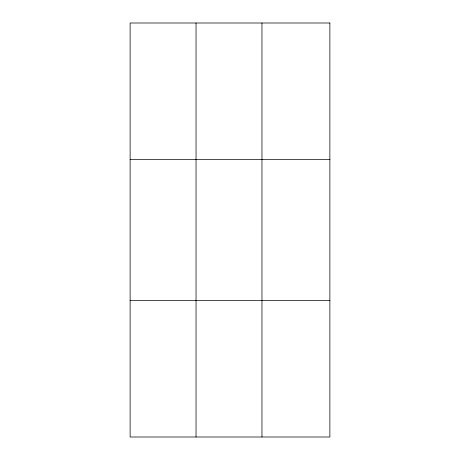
<?xml version="1.0" encoding="UTF-8"?>
<svg xmlns="http://www.w3.org/2000/svg" width="460" height="460" viewBox="0 0 460 460"><rect width="100%" height="100%" fill="white"/><g stroke="black" fill="none" stroke-linecap="round" stroke-linejoin="round"><path stroke-width="0.69" d="M196.04 23L196.04 437M261.964 23L261.964 437M130.123 159.62L329.877 159.62M130.123 300.38L329.877 300.38M329.877 23L329.877 437L130.123 437L130.123 23L329.877 23"/></g></svg>
